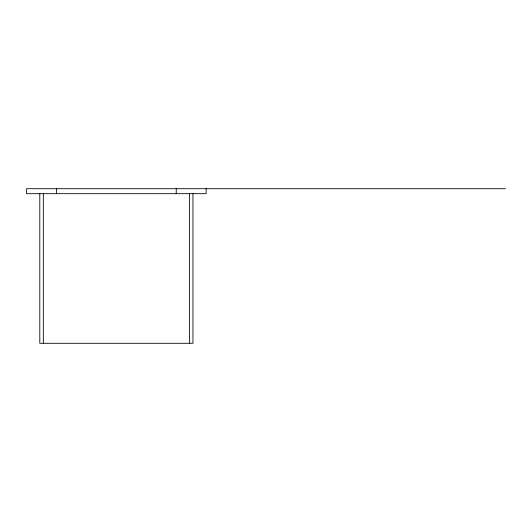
<?xml version="1.0" encoding="UTF-8"?>
<svg xmlns="http://www.w3.org/2000/svg" width="532" height="532" viewBox="0 0 532 532"><rect width="100%" height="100%" fill="white"/><g stroke="black" fill="none" stroke-linecap="round" stroke-linejoin="round"><path stroke-width="0.8" d="M505.4 188.694L26.6 188.694L26.6 193.681L206.15 193.681L206.15 188.694M192.95 193.681L192.95 343.306L39.8 343.306L39.8 193.681M189.425 193.681L189.425 343.306M176.225 188.694L176.225 193.681M56.525 188.694L56.525 193.681M43.325 193.681L43.325 343.306"/></g></svg>
